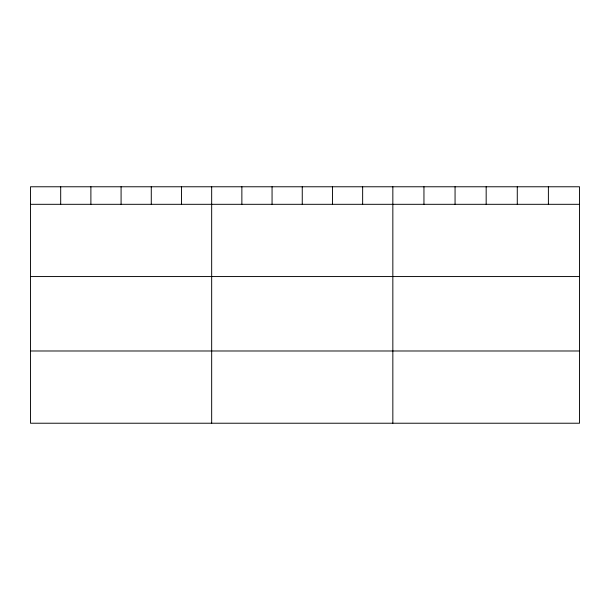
<?xml version="1.0" encoding="UTF-8"?>
<svg xmlns="http://www.w3.org/2000/svg" width="610" height="610" viewBox="0 0 610 610"><rect width="100%" height="100%" fill="white"/><g stroke="black" fill="none" stroke-linecap="round" stroke-linejoin="round"><path stroke-width="0.91" d="M579.5 204.312L579.5 423.226L30.5 423.226L30.5 186.774L579.5 186.774L579.5 204.312L30.5 204.312M30.5 276.559L579.5 276.559M30.5 350.986L579.5 350.986M548.39 186.774L548.39 204.312M517.28 186.774L517.28 204.312M486.17 186.774L486.17 204.312M455.06 186.774L455.06 204.312M423.95 186.774L423.95 204.312M392.84 186.774L392.84 423.226M362.645 186.774L362.645 204.312M332.45 186.774L332.45 204.312M302.255 186.774L302.255 204.312M272.06 186.774L272.06 204.312M241.865 186.774L241.865 204.312M211.67 186.774L211.67 423.226M181.475 186.774L181.475 204.312M151.28 186.774L151.28 204.312M121.085 186.774L121.085 204.312M90.89 186.774L90.89 204.312M60.695 186.774L60.695 204.312"/></g></svg>
